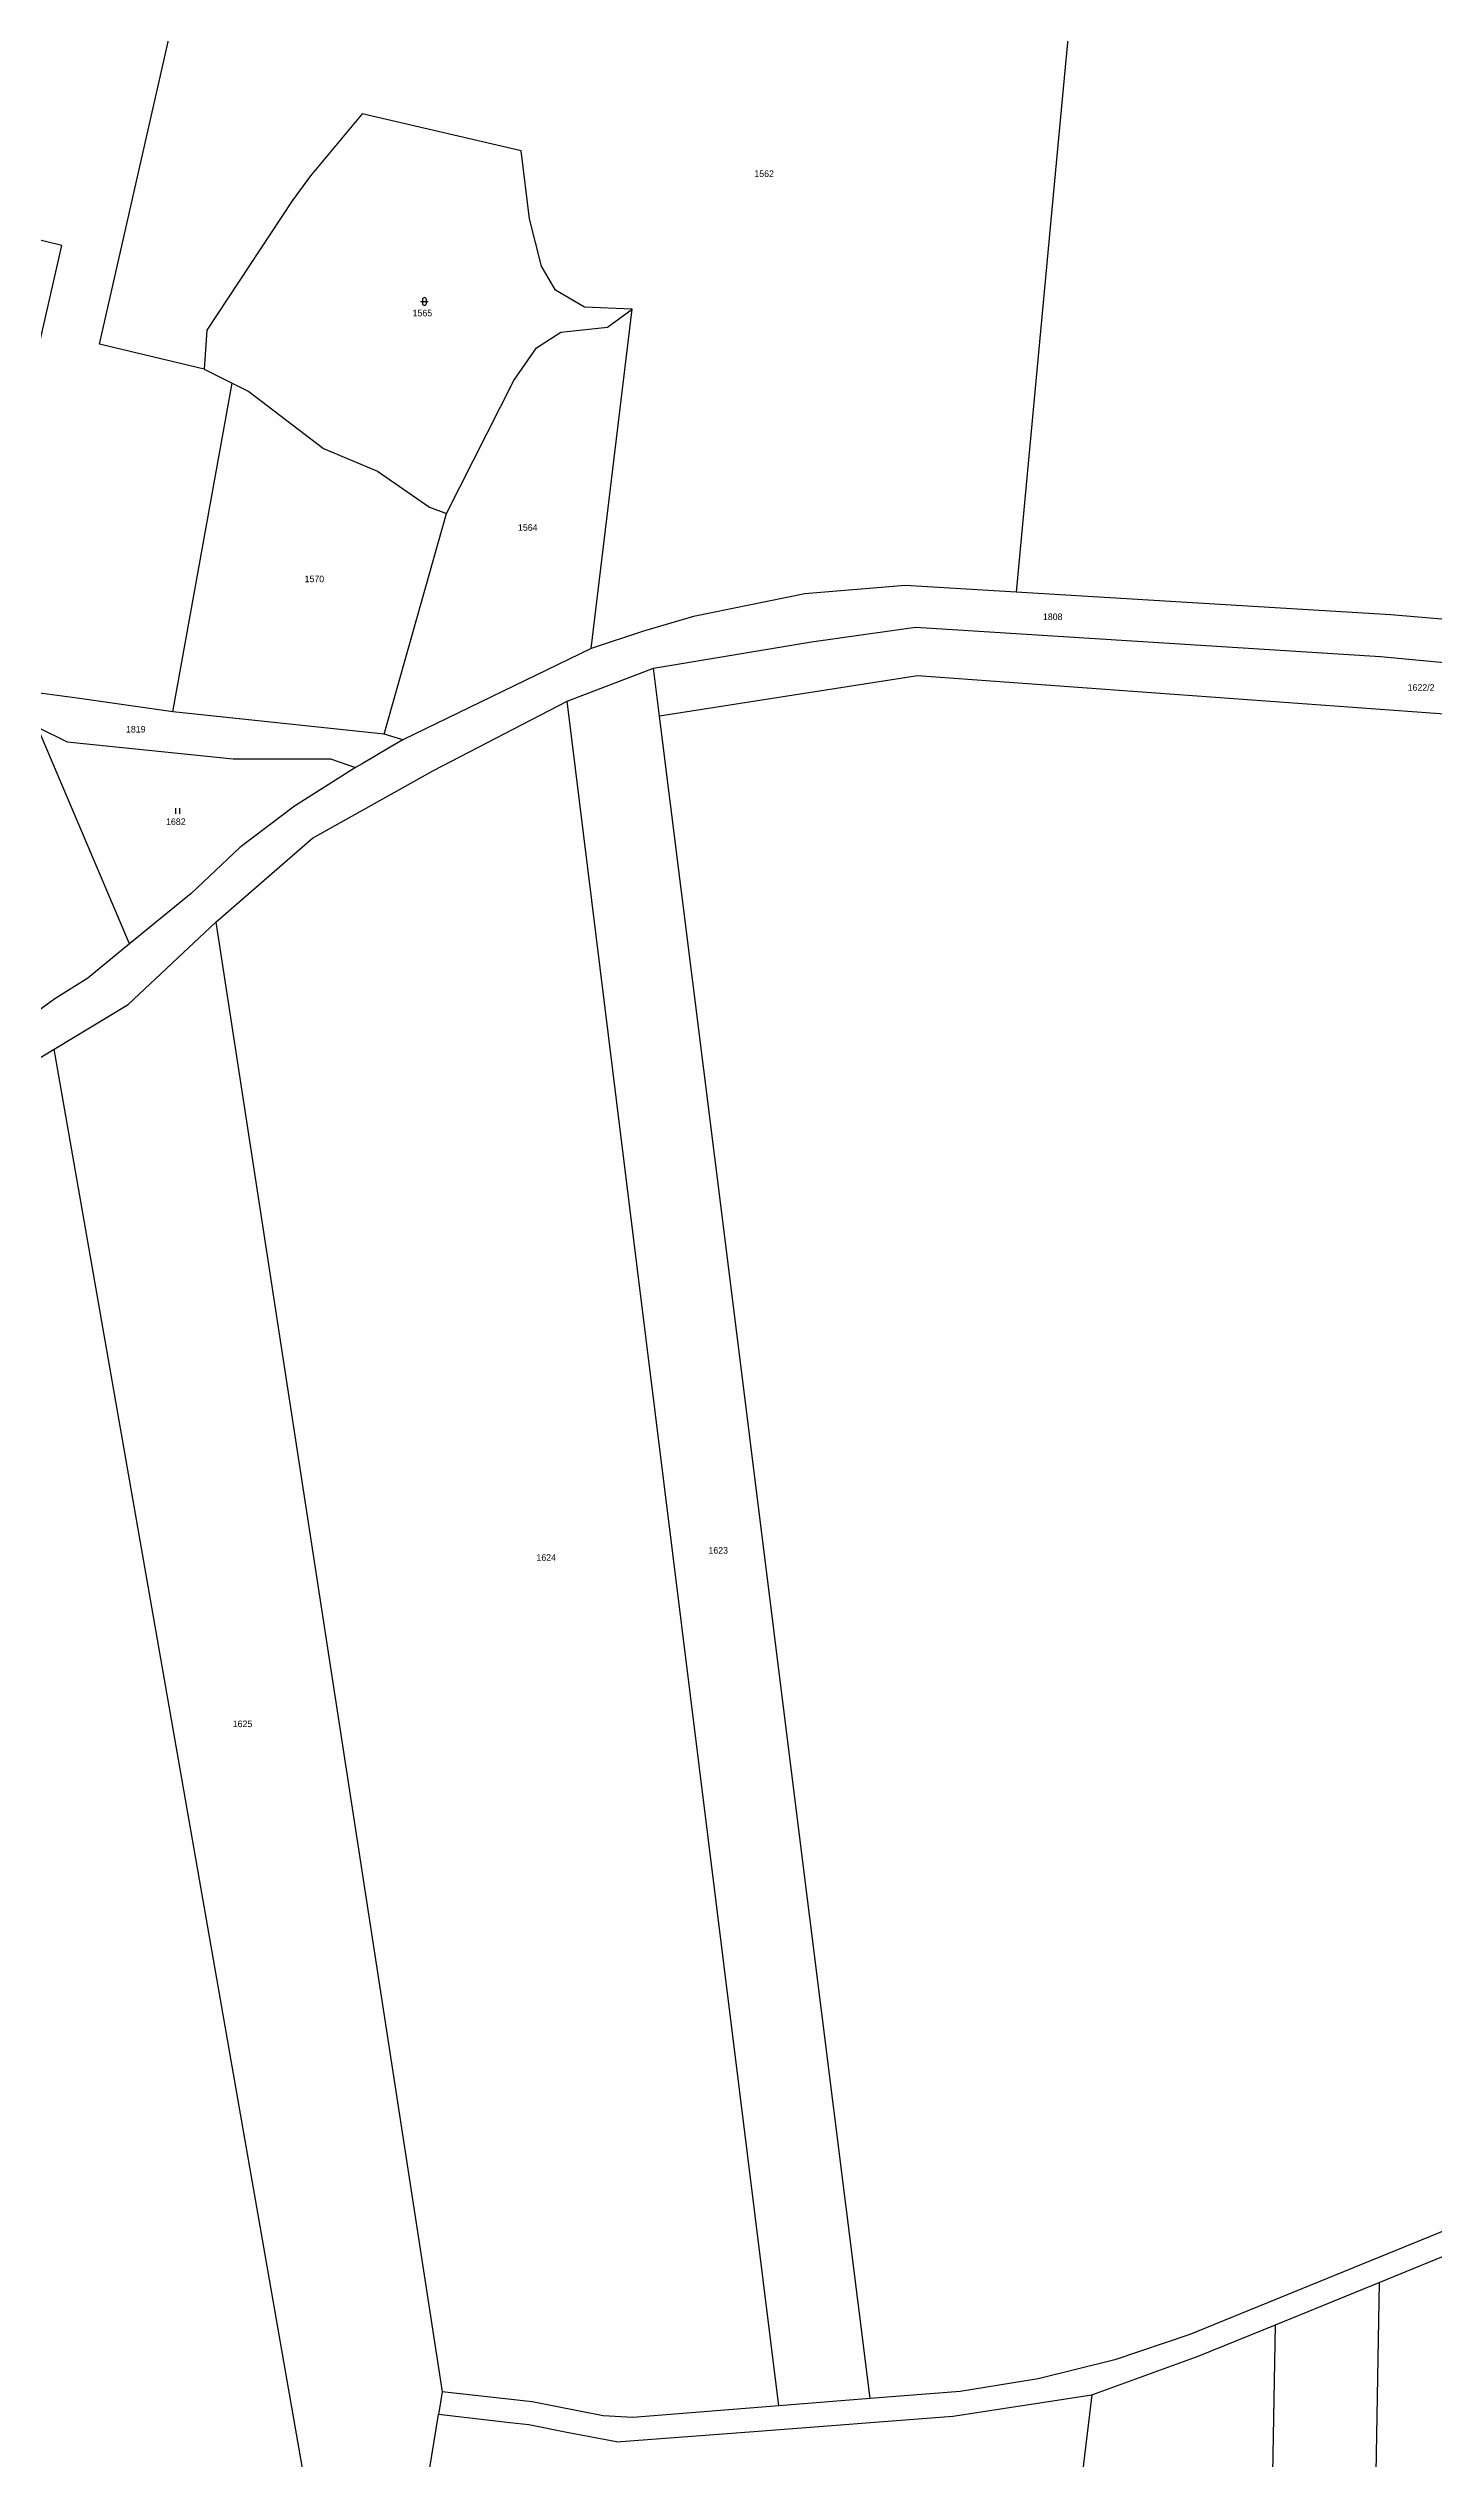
# Model space of a CAD drawing. Extents: x -820725 to -814908, y -1038210 to -1035296.
# Drawn here: x -818979 to -818621, y -1037784 to -1037161 of the extents above; entities that cross this region are included whole.
import ezdxf
from ezdxf.enums import TextEntityAlignment as Align

# ---------------------------------------------------------------- set-up
doc = ezdxf.new("R2010")
doc.units = 0
doc.header["$MEASUREMENT"] = 0
doc.linetypes.add('0_206_2', pattern=[0])
for name, color, linetype in [('18', 1, 'CONTINUOUS'), ('20602', 1, 'CONTINUOUS'), ('21900', 1, 'CONTINUOUS'), ('306', 1, 'CONTINUOUS'), ('316', 1, 'CONTINUOUS')]:
    doc.layers.add(name, color=color, linetype=linetype)

# ---------------------------------------------------------------- blocks, each defined once
blk = doc.blocks.new('3_06$2')
at = {"layer": '306', "color": 255, "linetype": 'Continuous'}
for p, q in [((-0.51, 0), (-0.51, 1.5)), ((0.49, 0), (0.49, 1.5))]:
    blk.add_line(p, q, dxfattribs=at)
blk = doc.blocks.new('3_16$4')
at = {"layer": '316', "color": 255, "linetype": 'Continuous'}
for p, q in [((-1, 1), (1, 1)), ((-0.5, 1.5), (-0.5, 0.5)), ((0.5, 0.5), (0.5, 1.5))]:
    blk.add_line(p, q, dxfattribs=at)
for centre, start, end in [((0, 1.5), 0, 180), ((0, 0.5), 180, 359.98789)]:
    blk.add_arc(centre, 0.5, start, end, dxfattribs=at)

msp = doc.modelspace()

# ---------------------------------------------------------------- linework, layer by layer
at = {"layer": '20602', "color": 3, "linetype": '0_206_2'}
for p, q in [((-818745.17, -1037772.5), (-818709.24, -1037767.04)), ((-818709.24, -1037767.04), (-818712.38, -1037792.65)), ((-818883.09, -1037802.47), (-818878.11, -1037772.13)), ((-818859.68, -1037774.24), (-818878.11, -1037772.13)), ((-818854.81, -1037774.8), (-818859.68, -1037774.24)), ((-818844.93, -1037776.72), (-818854.81, -1037774.8)), ((-818832.12, -1037779.2), (-818844.93, -1037776.72)), ((-818832.12, -1037779.2), (-818796.63, -1037776.47)), ((-818796.63, -1037776.47), (-818745.17, -1037772.5))]:
    msp.add_line(p, q, dxfattribs=at)
at = {"layer": '21900', "color": 3, "linetype": 'Continuous'}
for p, q in [((-818838.63, -1037315.81), (-818828.09, -1037228.14)), ((-818946.81, -1037332.14), (-818931.48, -1037247.21)), ((-818938.72, -1037243.61), (-818931.48, -1037247.21)), ((-818892.14, -1037337.94), (-818876.05, -1037280.9)), ((-818838.63, -1037315.81), (-818887.33, -1037339.41)), ((-818844.9, -1037329.43), (-818822.54, -1037320.86)), ((-818820.99, -1037333.26), (-818822.54, -1037320.86)), ((-818754.31, -1037322.88), (-818820.99, -1037333.26)), ((-818579.91, -1037335.58), (-818754.31, -1037322.88)), ((-818892.14, -1037337.94), (-818946.81, -1037332.14)), ((-818803.89, -1037469.9), (-818820.99, -1037333.26)), ((-818957.95, -1037392.13), (-818981.77, -1037336.13)), ((-818890.58, -1037341.31), (-818897.83, -1037345.57)), ((-818887.33, -1037339.41), (-818892.14, -1037337.94)), ((-818887.33, -1037339.41), (-818890.58, -1037341.31)), ((-818897.83, -1037345.57), (-818899.56, -1037346.58)), ((-818635.01, -1037737.98), (-818467.92, -1037669.82)), ((-818661.8, -1037748.91), (-818635.01, -1037737.98)), ((-818635.01, -1037737.98), (-818638.55, -1037935.92)), ((-818664.82, -1037918.45), (-818661.8, -1037748.91)), ((-818877.14, -1037766.2), (-818878.11, -1037772.13)), ((-818766.59, -1037767.99), (-818790.17, -1037769.86))]:
    msp.add_line(p, q, dxfattribs=at)
for points in [[(-818707.22, -1037070.32), (-818718.03, -1037185.79), (-818728.84, -1037301.26)], [(-818938.72, -1037243.61), (-818965.77, -1037237.13), (-818934.67, -1037100.17)], [(-818988.32, -1037268.04), (-818975.49, -1037211.65), (-819016.4, -1037201.7), (-819021.47, -1037213.37), (-819078.15, -1037201.03), (-819075.41, -1037170.96)], [(-818828.09, -1037228.14), (-818840.38, -1037227.65), (-818847.85, -1037223.22), (-818851.49, -1037217.04), (-818854.62, -1037204.76), (-818856.72, -1037187.2), (-818897.86, -1037177.69), (-818911.24, -1037193.71), (-818915.96, -1037200.14), (-818938.03, -1037233.52), (-818938.72, -1037243.61)], [(-818876.05, -1037280.9), (-818858.69, -1037246.57), (-818852.76, -1037238.09), (-818846.49, -1037234.04), (-818834.48, -1037232.75), (-818828.09, -1037228.14)], [(-818931.48, -1037247.21), (-818927.13, -1037249.37), (-818907.88, -1037264.13), (-818893.86, -1037269.97), (-818880.43, -1037279.3), (-818876.05, -1037280.9)], [(-818728.84, -1037301.26), (-818757.49, -1037299.52), (-818783.47, -1037301.67), (-818812.21, -1037307.56), (-818825.11, -1037311.32), (-818838.63, -1037315.81)], [(-818576.84, -1037311.44), (-818580.35, -1037311.46), (-818632, -1037307.14), (-818728.84, -1037301.26)], [(-818822.54, -1037320.86), (-818781.7, -1037314.06), (-818754.82, -1037310.33), (-818634.65, -1037317.9), (-818579.7, -1037323.07), (-818532.16, -1037322.6), (-818498.32, -1037320), (-818473.73, -1037314.62), (-818460.54, -1037310.61)], [(-818946.81, -1037332.14), (-818971.54, -1037328.6), (-818989.57, -1037326.22)], [(-818935.71, -1037386.49), (-818910.69, -1037364.82), (-818879.43, -1037347.36), (-818844.9, -1037329.43)], [(-818790.17, -1037769.86), (-818808.41, -1037623.05), (-818826.66, -1037476.24), (-818844.9, -1037329.43)], [(-818981.77, -1037336.13), (-818974.13, -1037339.95), (-818931.23, -1037344.33), (-818906, -1037344.28), (-818899.56, -1037346.58)], [(-818899.56, -1037346.58), (-818915.32, -1037356.54), (-818929.43, -1037367.22), (-818942.09, -1037379.08), (-818957.95, -1037392.13)], [(-818977.47, -1037419.33), (-818958.32, -1037407.8), (-818935.71, -1037386.49)], [(-818935.71, -1037386.49), (-818906.43, -1037576.35), (-818877.14, -1037766.2)], [(-818957.95, -1037392.13), (-818968.74, -1037401.02), (-818977.25, -1037406.31), (-818983.62, -1037410.98), (-819016.91, -1037429.37)], [(-819046.54, -1037453.24), (-819044.73, -1037452.88), (-819012.02, -1037440.14), (-818977.47, -1037419.33)], [(-818909.07, -1037810.04), (-818943.27, -1037614.69), (-818977.47, -1037419.33)], [(-818766.59, -1037767.99), (-818785.24, -1037618.95), (-818803.89, -1037469.9)], [(-818181.14, -1037534.41), (-818180.44, -1037542.48), (-818186.44, -1037548.52), (-818352.27, -1037616.16), (-818518.09, -1037683.8), (-818683.92, -1037751.44), (-818703.29, -1037757.98), (-818723.13, -1037762.89), (-818743.31, -1037766.14), (-818766.59, -1037767.99)], [(-818709.24, -1037767.04), (-818681.79, -1037757.06), (-818661.8, -1037748.91)], [(-818790.17, -1037769.86), (-818827.93, -1037772.86), (-818835.55, -1037772.42), (-818853.89, -1037768.86), (-818877.14, -1037766.2)]]:
    msp.add_lwpolyline(points, dxfattribs=at)

# ---------------------------------------------------------------- block references
at = {"layer": '306', "color": 0, "linetype": 'ByBlock'}
msp.add_blockref('3_06$2', (-818945.48, -1037358.56), dxfattribs=at)
at = {"layer": '316', "color": 0, "linetype": 'ByBlock'}
msp.add_blockref('3_16$4', (-818881.76, -1037227.13), dxfattribs=at)

# ---------------------------------------------------------------- texts
at = {"layer": '18', "color": 255, "linetype": 'Continuous'}
for s, p in [('1562', (-818793.96, -1037193.12)), ('1565', (-818882.29, -1037229.13)), ('1564', (-818855.06, -1037284.54)), ('1570', (-818910.2, -1037297.82)), ('1808', (-818719.38, -1037307.61)), ('1819', (-818956.36, -1037336.66)), ('1682', (-818946.01, -1037360.56)), ('1624', (-818850.28, -1037550.67)), ('1623', (-818805.83, -1037548.81)), ('1625', (-818928.78, -1037593.65))]:
    msp.add_text(s, height=1.7, dxfattribs=at).set_placement(p, align=Align.MIDDLE_CENTER)
msp.add_text('1622/2', height=1.7, dxfattribs=at).set_placement((-818624.17, -1037327.23), align=Align.BOTTOM_CENTER)

doc.saveas('drawing.dxf')
